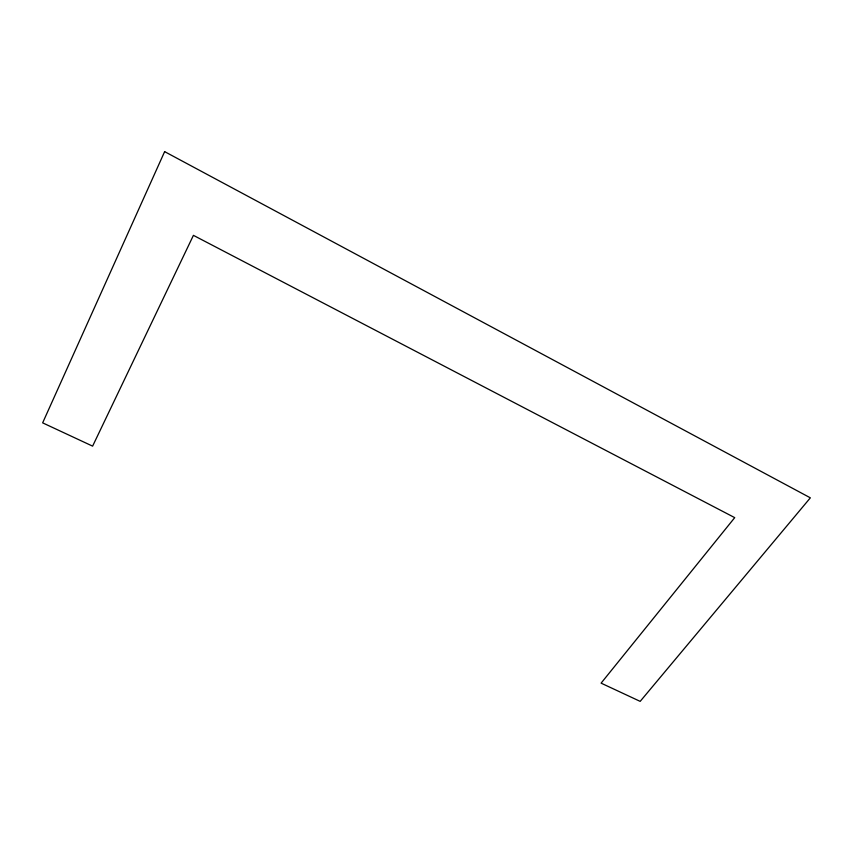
<?xml version="1.0" encoding="UTF-8"?>
<svg xmlns="http://www.w3.org/2000/svg" width="853" height="853" viewBox="0 0 853 853"><rect width="100%" height="100%" fill="white"/><g stroke="black" fill="none" stroke-linecap="round" stroke-linejoin="round"><path stroke-width="1.28" d="M164.64 151.631L42.65 422.853L92.614 446.14L193.418 235.353L734.721 517.643L601.098 683.146L640.176 701.369L810.35 497.832L164.64 151.631"/></g></svg>
